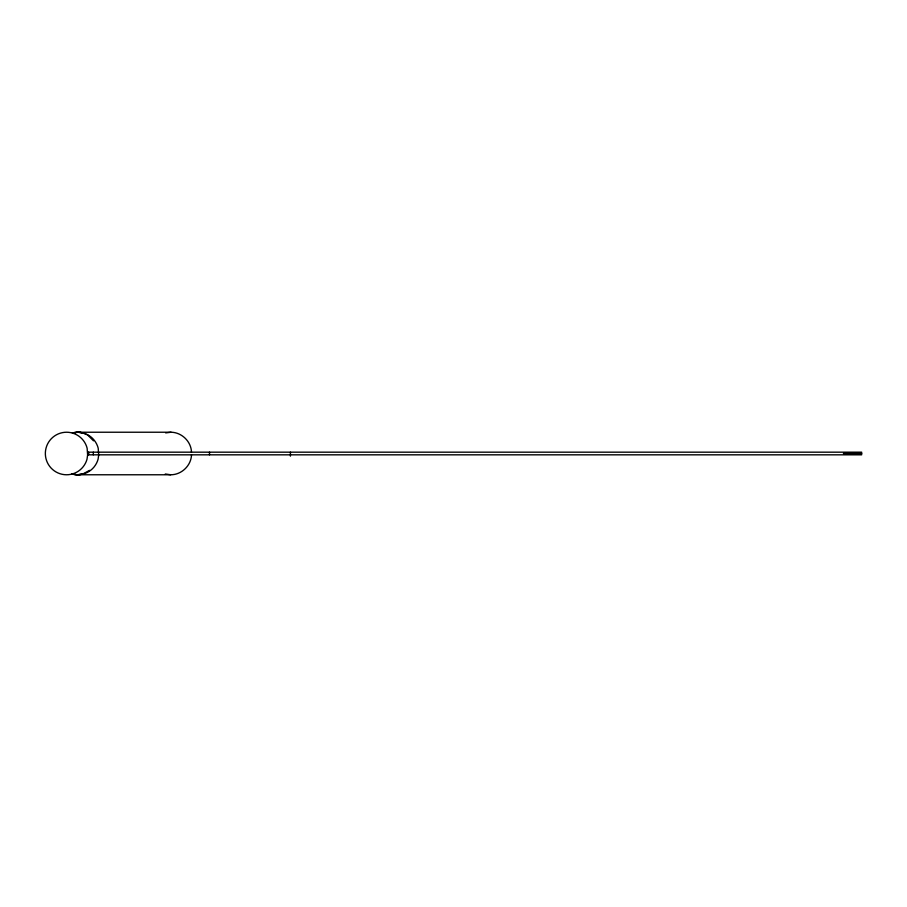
<?xml version="1.0" encoding="UTF-8"?>
<svg xmlns="http://www.w3.org/2000/svg" width="907" height="907" viewBox="0 0 907 907"><rect width="100%" height="100%" fill="white"/><g stroke="black" fill="none" stroke-linecap="round" stroke-linejoin="round"><path stroke-width="1.36" d="M191.513 454.826C191.162 465.642 181.468 474.894 170.641 474.769L77.446 474.769A21.269 21.224 -90 0 1 71.948 473.987M87.639 454.826L87.015 459.214A21.269 21.224 -90 0 1 54.227 470.801A21.269 21.224 -90 0 1 54.579 435.95A21.269 21.224 -90 0 1 87.129 448.205L87.605 454.826L861.65 454.826L861.65 452.174L87.605 452.174M98.716 454.826L98.092 459.214A21.269 21.224 -90 0 1 82.934 474.1L77.435 474.769L72.265 473.987A20.419 19.648 -90 0 0 82.628 474.1L89.566 470.359M191.479 452.174C191.207 441.505 181.717 432.344 171.072 432.231L77.855 432.231L72.662 432.9A20.419 19.648 90 0 1 83.025 433.013L86.63 434.646M77.446 474.769L82.628 474.1M165.675 432.9L171.072 432.231M72.367 432.9L77.866 432.231L83.025 433.013M843.397 453.5L861.65 453.5M165.267 473.987L170.641 474.769M87.832 435.19L93.512 440.836M290.41 452.174L290.41 456.164M209.494 452.174L209.494 454.826M98.682 454.826L98.205 448.205A21.269 21.224 -90 0 0 77.866 432.231M93.319 452.174L93.319 454.826M88.591 453.715L88.433 454.826L88.398 452.174L88.591 453.715"/></g></svg>
